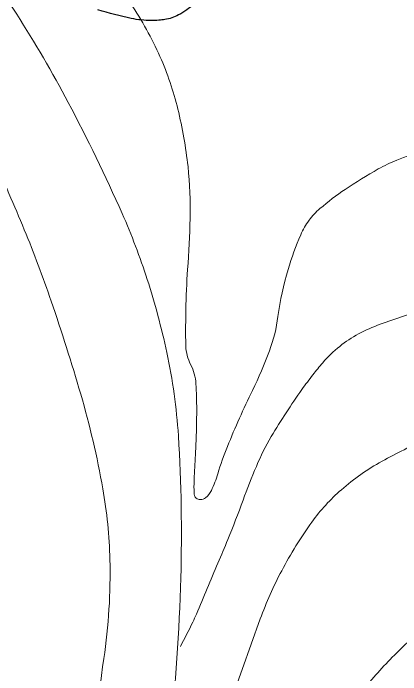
# Model space of a CAD drawing. Header units: millimetres. Extents: x -994 to -400, y 519 to 1360.
# Drawn here: x -810.87 to -782.32, y 956.14 to 1004.92 of the extents above; entities that cross this region are included whole.
import ezdxf

# ---------------------------------------------------------------- set-up
doc = ezdxf.new("R2010")
doc.units = ezdxf.units.MM
doc.layers.add('Кривульки', color=1, linetype='Continuous')
doc.layers.add('Кривульки Товсты', color=70, linetype='Continuous', lineweight=30)

msp = doc.modelspace()

# ---------------------------------------------------------------- linework, layer by layer
at = {"layer": 'Кривульки', "lineweight": 20}
for points in [[(-860.368, 1058.393), (-852.519, 1050.476, -0.009398), (-847.559, 1045.282, -0.013345), (-844.235, 1041.468, -0.056425), (-841.387, 1037.096, 0.037521), (-837.361, 1030.376, 0.00734), (-833.03, 1024.427, 0.008603), (-829.175, 1019.473, 0.028557), (-825.538, 1015.454, -0.03214), (-822.331, 1011.86, -0.029601), (-819.251, 1007.405, -0.019176), (-815.191, 1000.103, -0.009335), (-812.37, 994.268, -0.010447), (-810.056, 988.958, -0.014902), (-808.077, 983.7, -0.011634), (-805.901, 976.841, -0.02739), (-804.272, 969.854, -0.037418), (-803.75, 964.625, -0.042825), (-804.196, 957.324, 0.031519), (-805.024, 947.429, 0.013362)], [(-816.107, 1013.228, -0.005305), (-810.614, 1004.852, -0.020955), (-806.819, 998.343, -0.017332), (-802.847, 990.148, -0.026403), (-800.998, 985.295, -0.024588), (-799.555, 979.909, -0.03773), (-798.705, 973.759, -0.022341), (-798.524, 963.284, -0.020882), (-799.343, 951.463, -0.031409)], [(-802.222, 1005.642, -0.041987), (-800.059, 1001.724, -0.046021), (-798.742, 997.857, -0.031175), (-797.995, 993.612, -0.035167), (-797.837, 989.794, -0.010184), (-798.023, 986.029, 0.012828), (-798.154, 983.039, 0.004572), (-798.17, 981.259, 0.009282), (-798.154, 980.382, 0.108688), (-797.802, 979.025, -0.102501), (-797.412, 977.593, -0.015403), (-797.354, 975.697, -0.011278), (-797.412, 973.106, -0.003371), (-797.478, 971.844, 0.003569), (-797.539, 970.651, 0.015218), (-797.552, 969.771, 0.031988), (-797.518, 969.353, 0.206934), (-797.398, 969.159, 0.141738), (-797.088, 969.053, 0.186735), (-796.695, 969.185, 0.10998), (-796.272, 969.729, 0.036991), (-795.799, 970.959, -0.022851), (-795.09, 972.969, -0.017521), (-793.244, 977.107, 0.02499), (-791.993, 980.028, 0.056166), (-791.366, 982.561, -0.041239), (-790.617, 986.029, -0.026632), (-789.688, 988.585, -0.059098), (-789.078, 989.652, -0.056522), (-788.27, 990.518, -0.028609), (-786.412, 991.93, -0.018805), (-783.978, 993.439, -0.035627), (-782.613, 994.092, -0.023784), (-780.562, 994.789, -0.007081)], [(-780.369, 983.142, 0.016161), (-783.833, 981.988, 0.033815), (-785.427, 981.273, 0.04745), (-786.814, 980.357, 0.045075), (-788.072, 979.14, 0.012841), (-788.794, 978.258, 0.010871), (-789.597, 977.177, 0.020447), (-791.857, 973.698, 0.034628), (-792.959, 971.507, 0.01163), (-793.938, 969.009, -0.010025), (-795.064, 966.108, -0.001789), (-795.786, 964.371, -0.000825), (-797.371, 960.612, -0.01443), (-797.647, 960.01, -0.004731), (-798.558, 958.208)], [(-795.552, 952.203), (-794, 956.531), (-792.666, 960.251, -0.036049), (-791.092, 963.808, -0.033186), (-788.867, 967.399, -0.058817), (-786.694, 969.785, -0.051893), (-783.7, 971.882, -0.024104), (-780.408, 973.508, -0.052357)], [(-779.96, 960.132, 0.026151), (-782.631, 957.74, 0.026411), (-785.012, 955.107, 0.004517)]]:
    msp.add_lwpolyline(points, format="xyb", dxfattribs=at)
at = {"layer": 'Кривульки Товсты', "lineweight": 30, "ltscale": 0.3}
msp.add_lwpolyline([(-797.539, 1005.614, -0.062697), (-798.689, 1004.798, -0.082949), (-799.701, 1004.456, -0.023002), (-800.141, 1004.405, -0.018074), (-800.705, 1004.387, -0.049139), (-802.171, 1004.536, -0.028431), (-804.631, 1005.182, -0.042136)], format="xyb", dxfattribs=at)

doc.saveas('drawing.dxf')
